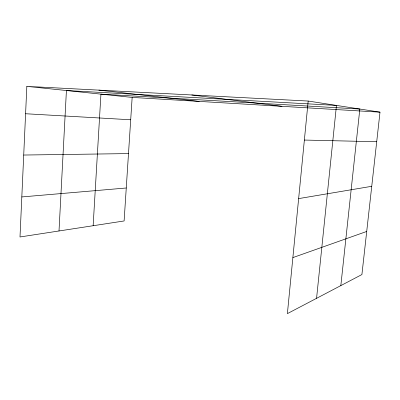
<?xml version="1.0" encoding="UTF-8"?>
<svg xmlns="http://www.w3.org/2000/svg" width="400" height="400" viewBox="0 0 400 400"><rect width="100%" height="100%" fill="white"/><g stroke="black" fill="none" stroke-linecap="round" stroke-linejoin="round"><path stroke-width="0.6" d="M26.835 86.375L20 236.97L124.115 220.96L132.155 97.42L26.835 86.375L308.185 101.045L380 112.16L361.915 274.55L287.39 313.625L308.185 101.045M59.01 230.97L66.42 90.525L336.465 105.425L316.57 298.325M93.14 225.725L100.935 94.145L359.83 109.04L340.835 285.6M292.87 257.605L366.715 231.455M298.64 198.61L371.74 186.3M21.815 196.935L126.26 187.995M23.72 155.04L128.5 153.595M304.37 140.055L376.705 141.73M25.595 113.74L130.7 119.775M132.155 97.42L380 112.16M98.82 90.13L199.21 101.405M191.79 94.98L281.995 106.33"/></g></svg>
